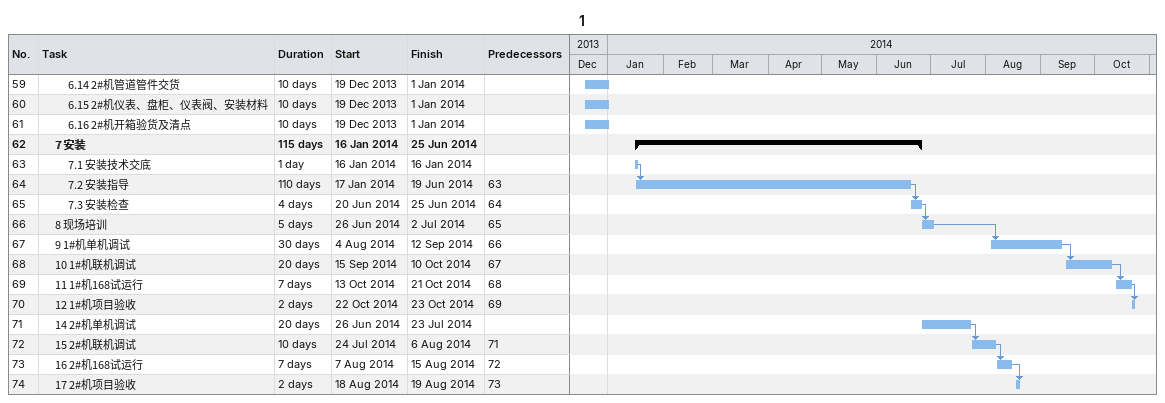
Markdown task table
1

| ID | Level | Task | Duration | Start | Finish | Predecessors |
|---|---|---|---|---|---|---|
| 59 | 3 | 6.14 2#机管道管件交货 | 10d | 2013-12-19 | 2014-01-01 |  |
| 60 | 3 | 6.15 2#机仪表、盘柜、仪表阀、安装材料 | 10d | 2013-12-19 | 2014-01-01 |  |
| 61 | 3 | 6.16 2#机开箱验货及清点 | 10d | 2013-12-19 | 2014-01-01 |  |
| 62 | 2 | **7 安装** | 115d | 2014-01-16 | 2014-06-25 |  |
| 63 | 3 | 7.1 安装技术交底 | 1d | 2014-01-16 | 2014-01-16 |  |
| 64 | 3 | 7.2 安装指导 | 110d | 2014-01-17 | 2014-06-19 | 63 |
| 65 | 3 | 7.3 安装检查 | 4d | 2014-06-20 | 2014-06-25 | 64 |
| 66 | 2 | 8 现场培训 | 5d | 2014-06-26 | 2014-07-02 | 65 |
| 67 | 2 | 9 1#机单机调试 | 30d | 2014-08-04 | 2014-09-12 | 66 |
| 68 | 2 | 10 1#机联机调试 | 20d | 2014-09-15 | 2014-10-10 | 67 |
| 69 | 2 | 11 1#机168试运行 | 7d | 2014-10-13 | 2014-10-21 | 68 |
| 70 | 2 | 12 1#机项目验收 | 2d | 2014-10-22 | 2014-10-23 | 69 |
| 71 | 2 | 14 2#机单机调试 | 20d | 2014-06-26 | 2014-07-23 |  |
| 72 | 2 | 15 2#机联机调试 | 10d | 2014-07-24 | 2014-08-06 | 71 |
| 73 | 2 | 16 2#机168试运行 | 7d | 2014-08-07 | 2014-08-15 | 72 |
| 74 | 2 | 17 2#机项目验收 | 2d | 2014-08-18 | 2014-08-19 | 73 |
